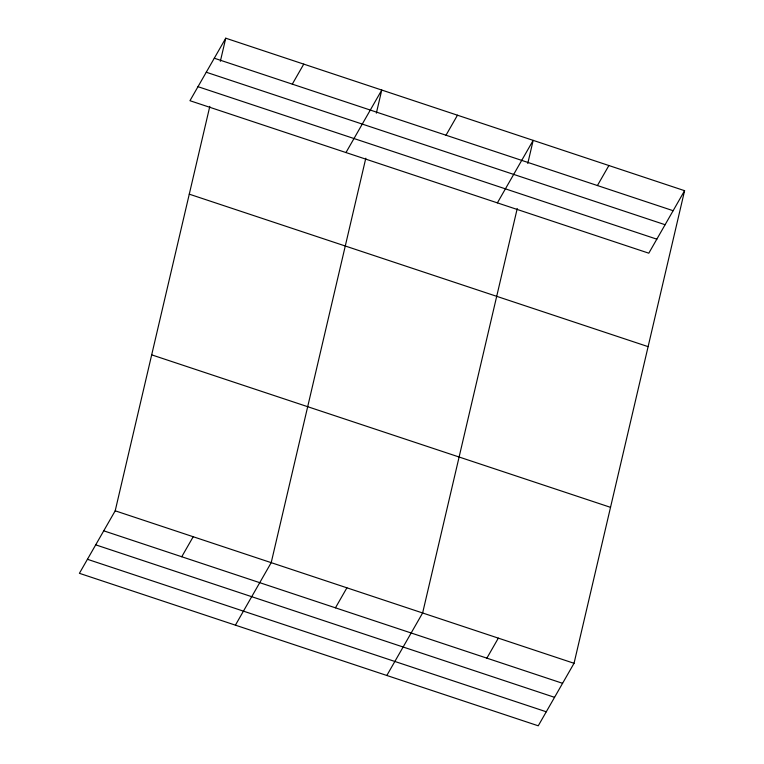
<?xml version="1.0" encoding="UTF-8"?>
<svg xmlns="http://www.w3.org/2000/svg" width="764" height="764" viewBox="0 0 764 764"><rect width="100%" height="100%" fill="white"/><g stroke="black" fill="none" stroke-linecap="round" stroke-linejoin="round"><path stroke-width="1.15" d="M684.592 190.685L648.798 253.19L189.959 100.705L225.752 38.2L684.592 190.685L574.041 663.295L538.248 725.8L79.408 573.315L115.202 510.81L209.813 106.358M220.347 61.301L225.752 38.2M365.813 158.205L271.21 562.648L235.407 625.162M376.356 113.148L381.761 90.047L345.968 152.552M517.238 208.524L422.626 612.976L386.823 675.481M527.771 163.467L533.176 140.366L497.383 202.871M292.297 84.135L303.757 64.119M181.746 556.746L193.206 536.729M446.004 135.218L457.474 115.202M335.453 607.829L346.913 587.812M597.419 185.547L608.889 165.53M486.869 658.148L498.338 638.131M214.292 58.217L673.132 210.702M206.261 72.236L665.1 224.721M197.991 86.685L656.83 239.17M189.271 194.161L648.111 346.646M151.683 354.849L610.522 507.334M115.202 510.81L574.041 663.295M103.742 530.827L562.581 683.312M95.71 544.847L554.549 697.331M87.44 559.296L546.27 711.781"/></g></svg>
